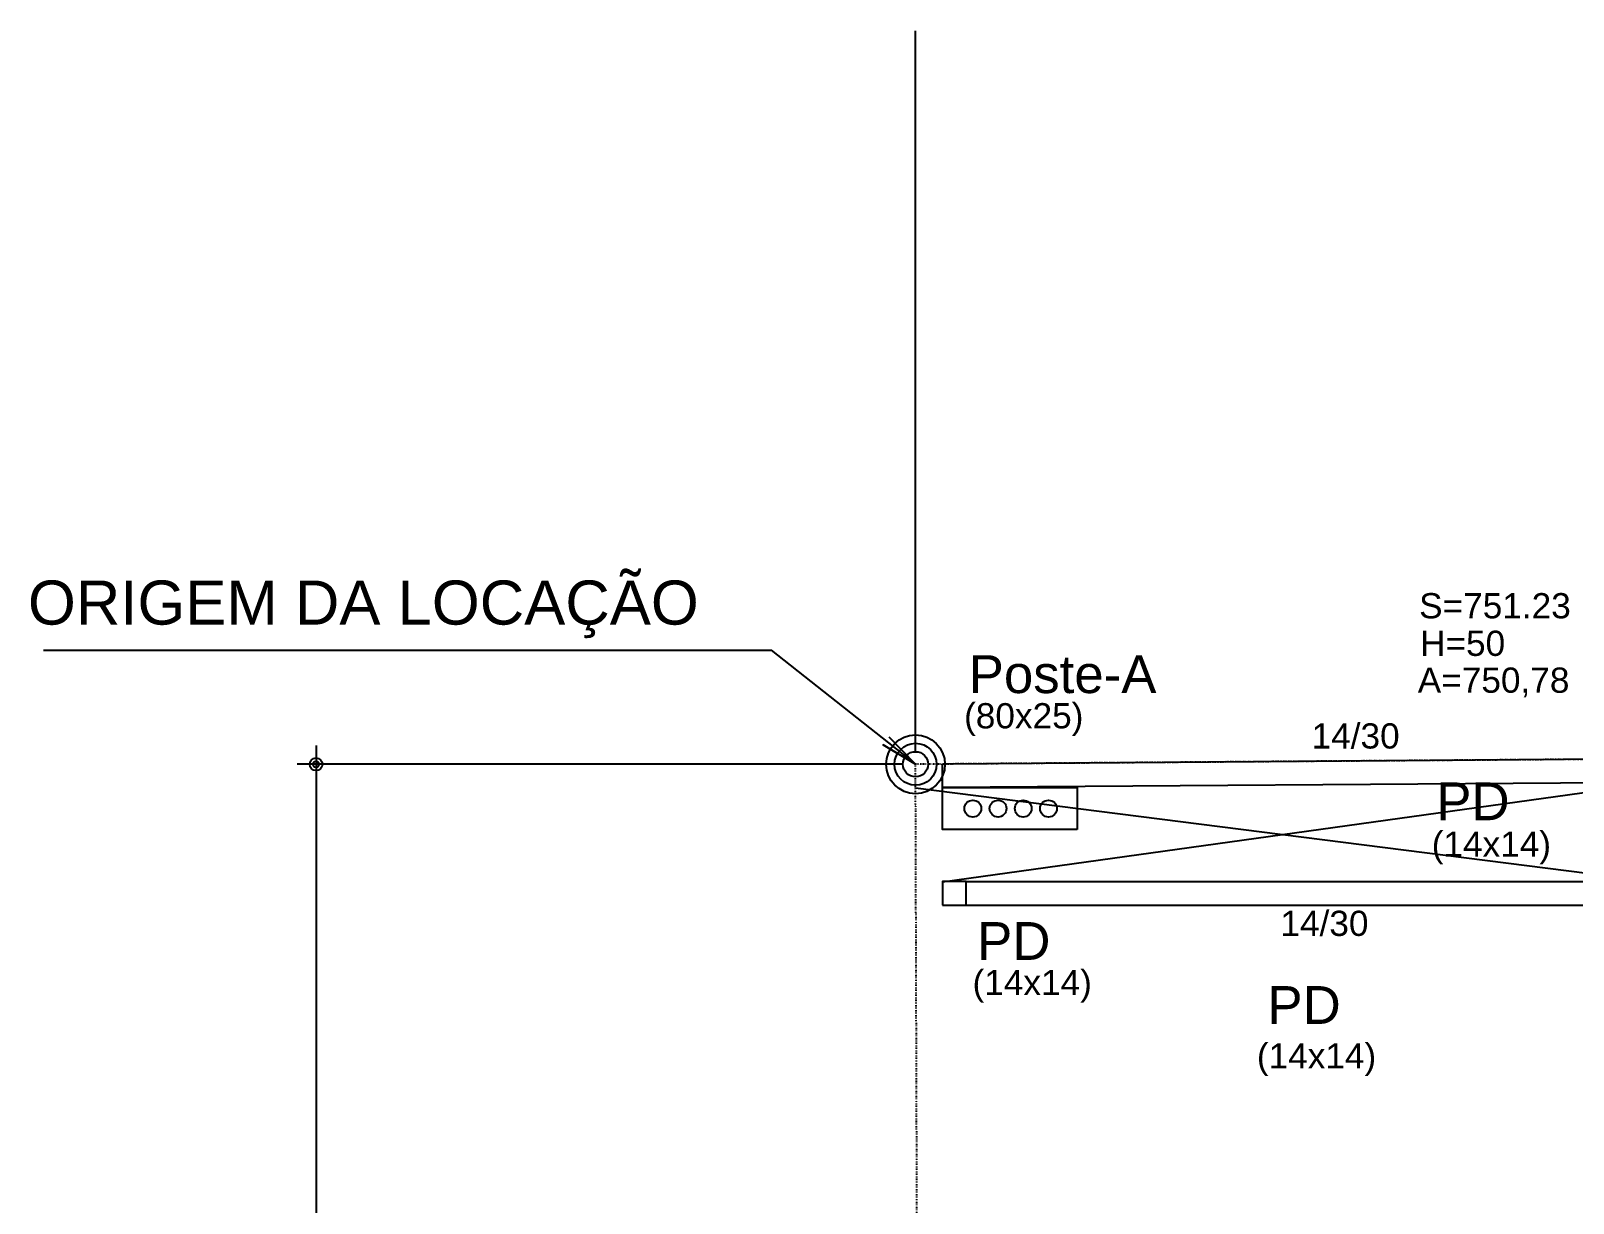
# Model space of a CAD drawing. Header units: millimetres. Extents: x 2609 to 8562, y 1432 to 7136.
# Drawn here: x 3230 to 4148, y 6439 to 7136 of the extents above; entities that cross this region are included whole.
import ezdxf

# ---------------------------------------------------------------- set-up
doc = ezdxf.new("R2010")
doc.units = ezdxf.units.MM
doc.linetypes.add('ESTILO_TQS_0003', pattern=[1.5, 0.5, -0.4, 0.1, -0.5])
for name, color, linetype in [('1', 4, 'Continuous'), ('11', 22, 'Continuous'), ('12', 3, 'Continuous'), ('18', 9, 'Continuous'), ('19', 5, 'Continuous'), ('24', 5, 'ESTILO_TQS_0003'), ('26', 1, 'Continuous'), ('3', 2, 'Continuous'), ('34', 7, 'Continuous'), ('9', 3, 'Continuous')]:
    doc.layers.add(name, color=color, linetype=linetype)
doc.styles.get("Standard").update_dxf_attribs({"font": 'arial.ttf'})

msp = doc.modelspace()

# ---------------------------------------------------------------- linework, layer by layer
at = {"layer": '1'}
for p, q in [((8556.74, 6734.88), (3772.64, 6699.77)), ((8556.84, 6720.88), (3772.64, 6685.77)), ((3772.64, 6685.77), (3772.64, 6699.77)), ((3786.67, 6629.92), (4177.13, 6629.92)), ((3786.67, 6615.92), (4177.13, 6615.92))]:
    msp.add_line(p, q, dxfattribs=at)
at = {"layer": '18'}
for centre in [(3790.64, 6673.28), (3805.64, 6673.28), (3820.64, 6673.28), (3835.64, 6673.28)]:
    msp.add_circle(centre, 5, dxfattribs=at)
at = {"layer": '19'}
for p, q in [((3756.59, 6685.65), (4196.63, 6629.65)), ((3772.67, 6629.65), (4196.63, 6688.79))]:
    msp.add_line(p, q, dxfattribs=at)
at = {"layer": '24'}
for p in [(8556.74, 6734.88), (3759.31, 5798.31)]:
    msp.add_line(p, (3756.53, 6699.65), dxfattribs=at)
at = {"layer": '26', "color": 3, "linetype": 'Continuous'}
for p, q in [((3756.53, 6707.15), (3756.53, 7136.01)), ((3399.72, 6710.9), (3399.72, 5783.06)), ((3749.03, 6699.65), (3388.47, 6699.65)), ((3756.53, 6699.65), (3756.53, 6699.65)), ((3756.53, 6699.65), (3756.53, 6699.65))]:
    msp.add_line(p, q, dxfattribs=at)
at = {"layer": '26'}
msp.add_lwpolyline([(3237.36, 6767.49), (3670.53, 6767.49), (3756.53, 6699.65), (3737.2, 6711.16), (3756.53, 6699.65), (3740.84, 6715.77)], dxfattribs=at)
for radius in [17.5, 12.5, 7.5]:
    msp.add_circle((3756.53, 6699.65), radius, dxfattribs=at)
at = {"layer": '26', "color": 3, "linetype": 'Continuous'}
for radius in [3.75, 1.87]:
    msp.add_circle((3399.72, 6699.65), radius, dxfattribs=at)
at = {"layer": '3'}
for points in [[(3852.64, 6660.78), (3772.64, 6660.78), (3772.64, 6685.78), (3852.64, 6685.78), (3852.64, 6660.78)], [(3772.67, 6615.92), (3786.67, 6615.92), (3786.67, 6629.92), (3772.67, 6629.92), (3772.67, 6615.92)]]:
    msp.add_lwpolyline(points, dxfattribs=at)

# ---------------------------------------------------------------- texts
at = {"layer": '11'}
for p in [(3992.26, 6709.02), (3973.71, 6597.52)]:
    msp.add_text('14/30', height=15, dxfattribs=at).set_placement(p)
at = {"layer": '12'}
for s, p in [('(80x25)', (3785.42, 6721.02)), ('(14x14)', (4063.77, 6644.65)), ('(14x14)', (3790.45, 6562.28)), ('(14x14)', (3959.7, 6518.66))]:
    msp.add_text(s, height=15, dxfattribs=at).set_placement(p)
at = {"layer": '26'}
msp.add_text('ORIGEM DA LOCAÇÃO', height=26.25, dxfattribs=at).set_placement((3228.19, 6782.74))
at = {"layer": '34'}
for s, p in [('S=751.23', (4056.27, 6786.48)), ('H=50', (4056.83, 6764.13)), ('A=750,78', (4055.46, 6742.21))]:
    msp.add_text(s, height=15, dxfattribs=at).set_placement(p)
at = {"layer": '9'}
for s, p in [('Poste-A', (3788.15, 6742)), ('PD', (4066.48, 6666.36)), ('PD', (3793.18, 6583.26)), ('PD', (3965.97, 6545.17))]:
    msp.add_text(s, height=22.5, dxfattribs=at).set_placement(p)

doc.saveas('drawing.dxf')
